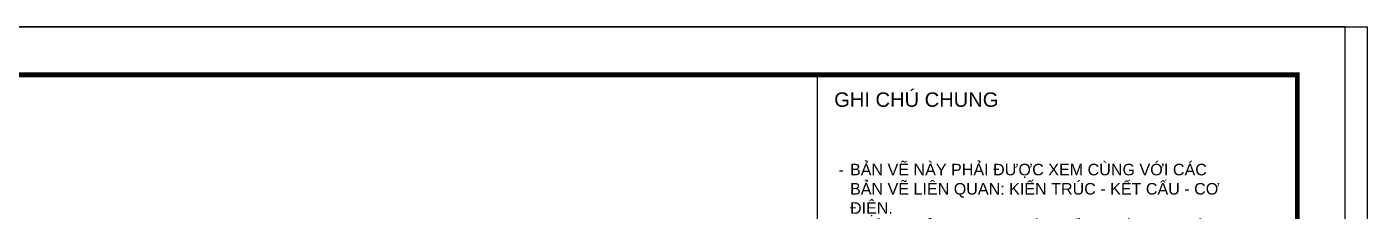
# Model space of a CAD drawing. Header units: inches. Extents: x 236662 to 497023, y -248575 to 81795.
# Drawn here: x 306143 to 317854, y -111517 to -109907 of the extents above; entities that cross this region are included whole.
import ezdxf

# ---------------------------------------------------------------- set-up
doc = ezdxf.new("R2010")
doc.units = ezdxf.units.IN
doc.header["$LTSCALE"] = 10
doc.header["$MEASUREMENT"] = 0
doc.layers.add('01. HP_TEXT', color=9, linetype='Continuous')
doc.layers.add('02. HP_BE TONG', color=1, linetype='Continuous', lineweight=35)
doc.layers.add('06. HP_THAY 1', color=134, linetype='Continuous', lineweight=15)
doc.layers.add('Tpl_Bound', color=1, linetype='Continuous', plot=False)
doc.styles.add('TA1', font='arial.ttf')
doc.styles.add('TEXT (none)', font='arial.ttf')

# ---------------------------------------------------------------- blocks, each defined once
blk = doc.blocks.new('KHUNG TEN A-3')
at = {"layer": '01. HP_TEXT'}
blk.add_lwpolyline([(365, 220.95), (365, 292), (415, 292), (415, 220.95)], close=True, dxfattribs=at)
at = {"layer": '02. HP_BE TONG', "color": 1, "const_width": 0.5}
blk.add_lwpolyline([(15, 5), (415, 5), (415, 292), (15, 292)], close=True, dxfattribs=at)
at = {"layer": '06. HP_THAY 1'}
blk.add_lwpolyline([(0, 297), (420, 297), (420, 0), (0, 0)], close=True, dxfattribs=at)
at = {"layer": 'Defpoints'}
blk.add_lwpolyline([(0, 0), (420, 0), (420, 297), (0, 297)], close=True, dxfattribs=at)
at = {"layer": '01. HP_TEXT', "color": 7, "style": 'TA1'}
blk.add_text('GHI CHÚ CHUNG', height=1.5, dxfattribs=at).set_placement((366.75, 288.67))
at = {"layer": '01. HP_TEXT', "insert": (366, 282.73), "char_height": 1.2, "attachment_point": 1, "style": 'TEXT (none)'}
blk.add_mtext_dynamic_manual_height_columns('\\pi-1.2,l2.4,t2.4,4.8;-^IBẢN VẼ NÀY PHẢI ĐƯỢC XEM CÙNG VỚI CÁC \\P\\pi0,t4.8;BẢN VẼ LIÊN QUAN: KIẾN TRÚC - KẾT CẤU - CƠ \\PĐIỆN.\\P\\pi-1.2,t2.4,4.8;-^IKHÔNG SỬ DỤNG THƯỚC ĐỂ ĐO KÍCH THƯỚC \\P\\pi0,t4.8;TRỰC TIẾP TRÊN BẢN VẼ.\\P\\pi-1.2,t2.4,4.8;-^IGHI CHÚ CAO ĐỘ TRÊN BẢN VẼ KIẾN TRÚC LÀ \\P\\pi0,t4.8;CAO ĐỘ HOÀN THIỆN DỰ ÁN.', width=42.6333, gutter_width=2.41, heights=[32.36], dxfattribs=at)

msp = doc.modelspace()

# ---------------------------------------------------------------- linework, layer by layer
at = {"layer": 'Tpl_Bound', "color": 1}
msp.add_lwpolyline([(282444.6, -134810.7), (282444.6, -109906.9), (317853.9, -109906.9), (317853.9, -134810.7)], close=True, dxfattribs=at)

# ---------------------------------------------------------------- block references
at = {"color": 1, "xscale": 83.8509687751034, "yscale": 83.8509687751034, "zscale": 83.8509687751034}
msp.add_blockref('KHUNG TEN A-3', (282444.6, -134810.7, -176.4), dxfattribs=at)

doc.saveas('drawing.dxf')
